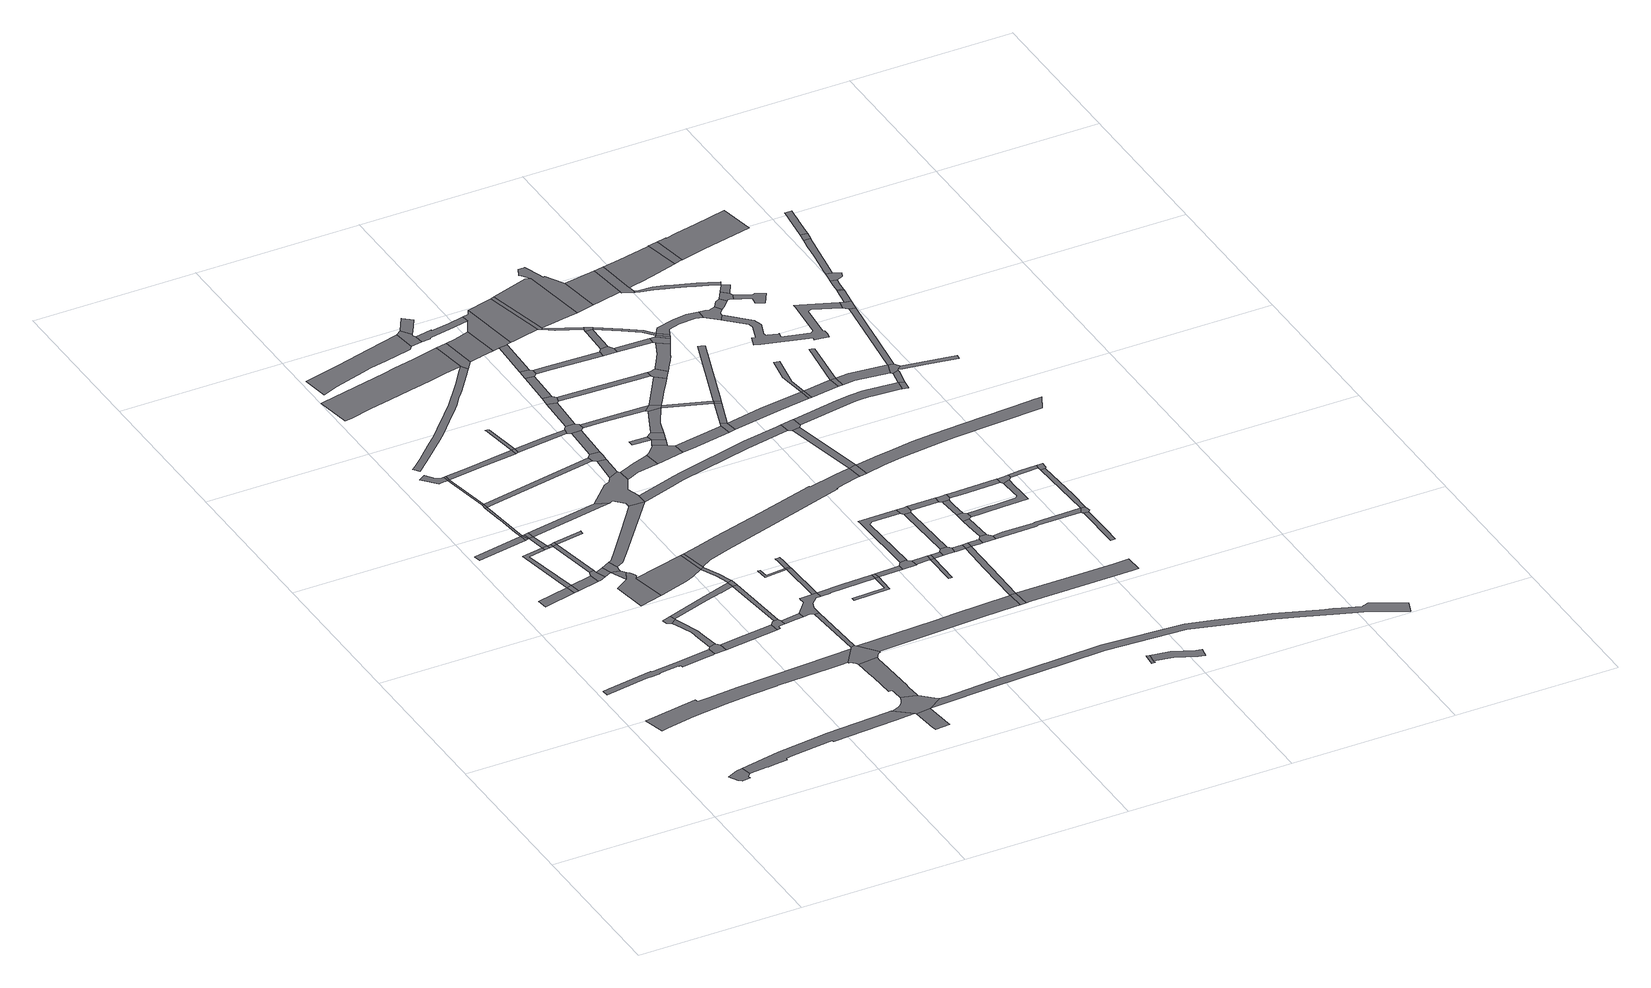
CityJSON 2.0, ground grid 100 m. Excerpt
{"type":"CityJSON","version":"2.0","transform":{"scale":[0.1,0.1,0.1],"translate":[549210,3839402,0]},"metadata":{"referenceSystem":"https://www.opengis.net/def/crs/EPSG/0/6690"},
"CityObjects":{
"road1":{"type":"Road","geometry":[{"type":"MultiSurface","lod":"1","boundaries":[[[0,1,2,3,4,5,6,7,8]]]}]},
"road2":{"type":"Road","attributes":{"RoadStructureAttribute.sectionType":"1"},"geometry":[{"type":"MultiSurface","lod":"1","boundaries":[[[9,10,11,12,13,14,15,16,17,18,19,20,21,22,23,24,25,26,27,28,29,30,31]]]}]},
"road3":{"type":"Road","attributes":{"RoadStructureAttribute.sectionType":"1"},"geometry":[{"type":"MultiSurface","lod":"1","boundaries":[[[32,33,34,35,36]]]}]},
"road4":{"type":"Road","attributes":{"RoadStructureAttribute.sectionType":"1"},"geometry":[{"type":"MultiSurface","lod":"1","boundaries":[[[37,38,39,40,41,42,0,8,43,44,45,46,47,48,49,50,51,52,53,54,55,56]]]}]},
"road5":{"type":"Road","attributes":{"RoadStructureAttribute.sectionType":"1"},"geometry":[{"type":"MultiSurface","lod":"1","boundaries":[[[57,58,59,60]]]}]},
"road6":{"type":"Road","geometry":[{"type":"MultiSurface","lod":"1","boundaries":[[[61,32,36,62]]]}]},
"road7":{"type":"Road","attributes":{"function":"3","RoadStructureAttribute.sectionType":"1"},"geometry":[{"type":"MultiSurface","lod":"1","boundaries":[[[63,64,65,66,67,68,69,70,71,72,73,74,75,76,77,78,79]]]}]},
"road8":{"type":"Road","attributes":{"RoadStructureAttribute.sectionType":"1"},"geometry":[{"type":"MultiSurface","lod":"1","boundaries":[[[80,81,32,61,82,83]]]}]},
"road9":{"type":"Road","attributes":{"RoadStructureAttribute.sectionType":"1"},"geometry":[{"type":"MultiSurface","lod":"1","boundaries":[[[84,61,62,85]]]}]},
"road10":{"type":"Road","geometry":[{"type":"MultiSurface","lod":"1","boundaries":[[[86,87,9,31,88,89]]]}]},
"road11":{"type":"Road","geometry":[{"type":"MultiSurface","lod":"1","boundaries":[[[90,91,92,93,94,95,96]]]}]},
"road12":{"type":"Road","attributes":{"RoadStructureAttribute.sectionType":"1"},"geometry":[{"type":"MultiSurface","lod":"1","boundaries":[[[97,98,99,95,94,100,101,102,87,86]]]}]},
"road13":{"type":"Road","geometry":[{"type":"MultiSurface","lod":"1","boundaries":[[[103,57,60,104]]]}]},
"road14":{"type":"Road","attributes":{"RoadStructureAttribute.sectionType":"1"},"geometry":[{"type":"MultiSurface","lod":"1","boundaries":[[[105,103,104,106]]]}]},
"road15":{"type":"Road","geometry":[{"type":"MultiSurface","lod":"1","boundaries":[[[107,80,83,108]]]}]},
"road16":{"type":"Road","geometry":[{"type":"MultiSurface","lod":"1","boundaries":[[[109,110,111,112,84,85,113,114,115]]]}]},
"road17":{"type":"Road","attributes":{"RoadStructureAttribute.sectionType":"1"},"geometry":[{"type":"MultiSurface","lod":"1","boundaries":[[[116,106,80,107]]]}]},
"road18":{"type":"Road","attributes":{"RoadStructureAttribute.sectionType":"1"},"geometry":[{"type":"MultiSurface","lod":"1","boundaries":[[[117,118,119,120,121,57,103]]]}]},
"road19":{"type":"Road","geometry":[{"type":"MultiSurface","lod":"1","boundaries":[[[122,105,106,116]]]}]},
"road20":{"type":"Road","attributes":{"RoadStructureAttribute.sectionType":"1"},"geometry":[{"type":"MultiSurface","lod":"1","boundaries":[[[123,107,108,124]]]}]},
"road21":{"type":"Road","attributes":{"RoadStructureAttribute.sectionType":"1"},"geometry":[{"type":"MultiSurface","lod":"1","boundaries":[[[125,126,127,128,129,130,131,132,133,134,135]]]}]},
"road22":{"type":"Road","attributes":{"RoadStructureAttribute.sectionType":"1"},"geometry":[{"type":"MultiSurface","lod":"1","boundaries":[[[136,124,110,109]]]}]},
"road23":{"type":"Road","geometry":[{"type":"MultiSurface","lod":"1","boundaries":[[[137,138,118,117]]]}]},
"road24":{"type":"Road","geometry":[{"type":"MultiSurface","lod":"1","boundaries":[[[139,123,124,136]]]}]},
"road25":{"type":"Road","geometry":[{"type":"MultiSurface","lod":"1","boundaries":[[[140,115,114,141]]]}]},
"road26":{"type":"Road","geometry":[{"type":"MultiSurface","lod":"1","boundaries":[[[142,143,144,145,146,147,148,149,150,151,152,153,154,155]]]}]},
"road27":{"type":"Road","attributes":{"RoadStructureAttribute.sectionType":"1"},"geometry":[{"type":"MultiSurface","lod":"1","boundaries":[[[156,134,138,137]]]}]},
"road28":{"type":"Road","geometry":[{"type":"MultiSurface","lod":"1","boundaries":[[[157,135,134,156]]]}]},
"road29":{"type":"Road","attributes":{"RoadStructureAttribute.sectionType":"1"},"geometry":[{"type":"MultiSurface","lod":"1","boundaries":[[[141,149,148,158,159]]]}]},
"road30":{"type":"Road","attributes":{"RoadStructureAttribute.sectionType":"1"},"geometry":[{"type":"MultiSurface","lod":"1","boundaries":[[[160,140,141,159,161,162,163]]]}]},
"road31":{"type":"Road","geometry":[{"type":"MultiSurface","lod":"1","boundaries":[[[164,165,166,167,139,136]]]}]},
"road32":{"type":"Road","attributes":{"RoadStructureAttribute.sectionType":"1"},"geometry":[{"type":"MultiSurface","lod":"1","boundaries":[[[168,169,170,89,88,171]]]}]},
"road33":{"type":"Road","attributes":{"RoadStructureAttribute.sectionType":"1"},"geometry":[{"type":"MultiSurface","lod":"1","boundaries":[[[172,173,90,96,174,175,176,177,178]]]}]},
"road34":{"type":"Road","attributes":{"RoadStructureAttribute.sectionType":"1"},"geometry":[{"type":"MultiSurface","lod":"1","boundaries":[[[179,155,154,180,181,182,183,184]]]}]},
"road35":{"type":"Road","attributes":{"RoadStructureAttribute.sectionType":"1"},"geometry":[{"type":"MultiSurface","lod":"1","boundaries":[[[185,186,122,116,187,188,189]]]}]},
"road36":{"type":"Road","attributes":{"RoadStructureAttribute.sectionType":"1"},"geometry":[{"type":"MultiSurface","lod":"1","boundaries":[[[190,191,192,193,194,157,156,195,196]]]}]},
"road37":{"type":"Road","attributes":{"RoadStructureAttribute.sectionType":"1"},"geometry":[{"type":"MultiSurface","lod":"1","boundaries":[[[197,198,199,200,201,202]]]}]},
"road38":{"type":"Road","geometry":[{"type":"MultiSurface","lod":"1","boundaries":[[[203,204,205,206,207,208,209,210,211,212,213,214,215,216,217,37,56,199,198,218,219,220,221]]]}]},
"road39":{"type":"Road","geometry":[{"type":"MultiSurface","lod":"1","boundaries":[[[222,223,224,225,168,171,226,227,228,229,230,231]]]}]},
"road40":{"type":"Road","attributes":{"RoadStructureAttribute.sectionType":"1"},"geometry":[{"type":"MultiSurface","lod":"1","boundaries":[[[232,233,234,235,160,163,236,237,238]]]}]},
"road41":{"type":"Road","attributes":{"RoadStructureAttribute.sectionType":"1"},"geometry":[{"type":"MultiSurface","lod":"1","boundaries":[[[239,240,137,117,241,242,243]]]}]},
"road42":{"type":"Road","attributes":{"RoadStructureAttribute.sectionType":"7"},"geometry":[{"type":"MultiSurface","lod":"1","boundaries":[[[244,245,246,247,248,249,250,251,252,253,254,255,256,257,258,259,203,221]]]}]},
"road43":{"type":"Road","attributes":{"RoadStructureAttribute.sectionType":"1"},"geometry":[{"type":"MultiSurface","lod":"1","boundaries":[[[260,178,223,222]]]}]},
"road44":{"type":"Road","attributes":{"RoadStructureAttribute.sectionType":"1"},"geometry":[{"type":"MultiSurface","lod":"1","boundaries":[[[261,262,263,231,230,264,265]]]}]},
"road45":{"type":"Road","geometry":[{"type":"MultiSurface","lod":"1","boundaries":[[[266,179,184,267,268,269,270]]]}]},
"road46":{"type":"Road","attributes":{"RoadStructureAttribute.sectionType":"1"},"geometry":[{"type":"MultiSurface","lod":"1","boundaries":[[[271,272,273,274,268,267,275,276,277]]]}]},
"road47":{"type":"Road","geometry":[{"type":"MultiSurface","lod":"1","boundaries":[[[278,277,276,172,178,260]]]}]},
"road48":{"type":"Road","attributes":{"RoadStructureAttribute.sectionType":"1"},"geometry":[{"type":"MultiSurface","lod":"1","boundaries":[[[279,280,281,282,283,284,285,286,287,288,289,290,291,292,293,294,295,296,297,298,299,300,301,302,303,304,305,306,307,308,309,310,311,312,313]]]}]},
"road49":{"type":"Road","geometry":[{"type":"MultiSurface","lod":"1","boundaries":[[[314,315,316,317,63,79,318,319,320,321,322,323,324,325,326,327,328,253,252,329,330,331,332,333,334,335]]]}]},
"road50":{"type":"Road","attributes":{"function":"2","RoadStructureAttribute.sectionType":"1"},"geometry":[{"type":"MultiSurface","lod":"1","boundaries":[[[336,337,338,339,340,341,342,343,344,345,346,347,348,349,350,351,352,353,354,355,279]]]}]},
"road51":{"type":"Road","attributes":{"RoadStructureAttribute.sectionType":"1"},"geometry":[{"type":"MultiSurface","lod":"1","boundaries":[[[356,357,358,359,360,361,362,363,364,365,366,367,368]]]}]},
"road52":{"type":"Road","geometry":[{"type":"MultiSurface","lod":"1","boundaries":[[[369,190,196,370]]]}]},
"road53":{"type":"Road","attributes":{"RoadStructureAttribute.sectionType":"1"},"geometry":[{"type":"MultiSurface","lod":"1","boundaries":[[[371,372,316,315]]]}]},
"road54":{"type":"Road","geometry":[{"type":"MultiSurface","lod":"1","boundaries":[[[373,374,375,376,190,369]]]}]},
"road55":{"type":"Road","geometry":[{"type":"MultiSurface","lod":"1","boundaries":[[[377,378,379,380,381,382,383,261,265,384,385,386,372,371,387,388,389,390,391,392]]]}]},
"road56":{"type":"Road","geometry":[{"type":"MultiSurface","lod":"1","boundaries":[[[393,394,395,396,397,398,185,189,399,400,401,232,238,402,403,404,405,406]]]}]},
"road57":{"type":"Road","attributes":{"RoadStructureAttribute.sectionType":"1"},"geometry":[{"type":"MultiSurface","lod":"1","boundaries":[[[407,408,369,370,409]]]}]},
"road58":{"type":"Road","geometry":[{"type":"MultiSurface","lod":"1","boundaries":[[[410,411,412,413,414,415,416]]]}]},
"road59":{"type":"Road","attributes":{"RoadStructureAttribute.sectionType":"1"},"geometry":[{"type":"MultiSurface","lod":"1","boundaries":[[[417,415,378,377]]]}]},
"road60":{"type":"Road","geometry":[{"type":"MultiSurface","lod":"1","boundaries":[[[418,419,396,395,420]]]}]},
"road61":{"type":"Road","geometry":[{"type":"MultiSurface","lod":"1","boundaries":[[[421,416,415,417]]]}]},
"road62":{"type":"Road","attributes":{"RoadStructureAttribute.sectionType":"1"},"geometry":[{"type":"MultiSurface","lod":"1","boundaries":[[[422,423,424,425,426,416,421]]]}]},
"road63":{"type":"Road","geometry":[{"type":"MultiSurface","lod":"1","boundaries":[[[427,428,239,243,429,418,420,430,431,432]]]}]},
"road64":{"type":"Road","attributes":{"RoadStructureAttribute.sectionType":"1"},"geometry":[{"type":"MultiSurface","lod":"1","boundaries":[[[433,434,427,432]]]}]},
"road65":{"type":"Road","attributes":{"RoadStructureAttribute.sectionType":"1"},"geometry":[{"type":"MultiSurface","lod":"1","boundaries":[[[435,436,377,392,437,438,439,440]]]}]},
"road66":{"type":"Road","attributes":{"RoadStructureAttribute.sectionType":"1"},"geometry":[{"type":"MultiSurface","lod":"1","boundaries":[[[441,442,443,444,445,406,405,446,447,448,449]]]}]},
"road67":{"type":"Road","geometry":[{"type":"MultiSurface","lod":"1","boundaries":[[[450,356,368,451,452,453,454]]]}]},
"road68":{"type":"Road","geometry":[{"type":"MultiSurface","lod":"1","boundaries":[[[455,456,407,409,457,434,433,458,459,460,461,462,463,464]]]}]},
"road69":{"type":"Road","attributes":{"RoadStructureAttribute.sectionType":"1"},"geometry":[{"type":"MultiSurface","lod":"1","boundaries":[[[465,466,467,468,469,470,440]]]}]},
"road70":{"type":"Road","geometry":[{"type":"MultiSurface","lod":"1","boundaries":[[[471,336,279,313,472,473,474]]]}]},
"road71":{"type":"Road","attributes":{"RoadStructureAttribute.sectionType":"1"},"geometry":[{"type":"MultiSurface","lod":"1","boundaries":[[[475,455,464,476]]]}]},
"road72":{"type":"Road","attributes":{"function":"3","RoadStructureAttribute.sectionType":"1"},"geometry":[{"type":"MultiSurface","lod":"1","boundaries":[[[477,478,479,335,334,480,481,482]]]}]},
"road73":{"type":"Road","attributes":{"RoadStructureAttribute.sectionType":"1"},"geometry":[{"type":"MultiSurface","lod":"1","boundaries":[[[483,450,454,484,485]]]}]},
"road74":{"type":"Road","geometry":[{"type":"MultiSurface","lod":"1","boundaries":[[[486,475,476,487,488,489,490]]]}]},
"road75":{"type":"Road","attributes":{"RoadStructureAttribute.sectionType":"1"},"geometry":[{"type":"MultiSurface","lod":"1","boundaries":[[[491,486,490,492]]]}]},
"road76":{"type":"Road","geometry":[{"type":"MultiSurface","lod":"1","boundaries":[[[493,494,435,440,470]]]}]},
"road77":{"type":"Road","attributes":{"function":"2","RoadStructureAttribute.sectionType":"1"},"geometry":[{"type":"MultiSurface","lod":"1","boundaries":[[[495,496,471,474,497,498,499,500]]]}]},
"road78":{"type":"Road","attributes":{"RoadStructureAttribute.sectionType":"1"},"geometry":[{"type":"MultiSurface","lod":"1","boundaries":[[[501,502,503,504,505,506,507,508,509,266,270,510,511,512,513,514,515,516,517]]]}]},
"road79":{"type":"Road","attributes":{"RoadStructureAttribute.sectionType":"1"},"geometry":[{"type":"MultiSurface","lod":"1","boundaries":[[[518,519,520,521,452,451,522,523,524,525,526]]]}]},
"road80":{"type":"Road","geometry":[{"type":"MultiSurface","lod":"1","boundaries":[[[527,528,529,530,531]]]}]},
"road81":{"type":"Road","geometry":[{"type":"MultiSurface","lod":"1","boundaries":[[[532,533,534,441,449,535,536,537,538,539]]]}]},
"road82":{"type":"Road","geometry":[{"type":"MultiSurface","lod":"1","boundaries":[[[540,491,492,541,542,543]]]}]},
"road83":{"type":"Road","attributes":{"RoadStructureAttribute.sectionType":"1"},"geometry":[{"type":"MultiSurface","lod":"1","boundaries":[[[530,532,539,544,545]]]}]},
"road84":{"type":"Road","attributes":{"RoadStructureAttribute.sectionType":"1"},"geometry":[{"type":"MultiSurface","lod":"1","boundaries":[[[546,493,470,547]]]}]},
"road85":{"type":"Road","attributes":{"RoadStructureAttribute.sectionType":"1"},"geometry":[{"type":"MultiSurface","lod":"1","boundaries":[[[548,549,550,551,552,461,460,553,554,555]]]}]},
"road86":{"type":"Road","attributes":{"RoadStructureAttribute.sectionType":"1"},"geometry":[{"type":"MultiSurface","lod":"1","boundaries":[[[556,557,540,543]]]}]},
"road87":{"type":"Road","geometry":[{"type":"MultiSurface","lod":"1","boundaries":[[[558,559,560,531,530,545,561]]]}]},
"road88":{"type":"Road","attributes":{"RoadStructureAttribute.sectionType":"1"},"geometry":[{"type":"MultiSurface","lod":"1","boundaries":[[[562,563,564,565,566,567,568,402,238,569,570,571,572,573]]]}]},
"road89":{"type":"Road","geometry":[{"type":"MultiSurface","lod":"1","boundaries":[[[574,575,518,526,495,500,576,577,578,557,556,579,580]]]}]},
"road90":{"type":"Road","geometry":[{"type":"MultiSurface","lod":"1","boundaries":[[[581,582,583,584,546,547,585,586]]]}]},
"road91":{"type":"Road","attributes":{"RoadStructureAttribute.sectionType":"1"},"geometry":[{"type":"MultiSurface","lod":"1","boundaries":[[[587,588,589,558,561,590,591]]]}]},
"road92":{"type":"Road","attributes":{"RoadStructureAttribute.sectionType":"1"},"geometry":[{"type":"MultiSurface","lod":"1","boundaries":[[[592,593,488,487,594,595,596,597,598]]]}]},
"road93":{"type":"Road","attributes":{"RoadStructureAttribute.sectionType":"1"},"geometry":[{"type":"MultiSurface","lod":"1","boundaries":[[[599,600,601,537,536,602,603]]]}]},
"road94":{"type":"Road","attributes":{"RoadStructureAttribute.sectionType":"1"},"geometry":[{"type":"MultiSurface","lod":"1","boundaries":[[[604,542,541,605,606,607]]]}]},
"road95":{"type":"Road","attributes":{"RoadStructureAttribute.sectionType":"1"},"geometry":[{"type":"MultiSurface","lod":"1","boundaries":[[[608,586,585,609,610,611]]]}]},
"road96":{"type":"Road","geometry":[{"type":"MultiSurface","lod":"1","boundaries":[[[555,554,612,587,591,613]]]}]},
"road97":{"type":"Road","geometry":[{"type":"MultiSurface","lod":"1","boundaries":[[[614,615,616,617,611]]]}]},
"road98":{"type":"Road","geometry":[{"type":"MultiSurface","lod":"1","boundaries":[[[618,619,620,574,580,621,622,623]]]}]},
"road99":{"type":"Road","geometry":[{"type":"MultiSurface","lod":"1","boundaries":[[[624,608,611,617]]]}]},
"road100":{"type":"Road","attributes":{"RoadStructureAttribute.sectionType":"1"},"geometry":[{"type":"MultiSurface","lod":"1","boundaries":[[[625,626,627,628,584,583,629,630,631,632]]]}]},
"road101":{"type":"Road","attributes":{"RoadStructureAttribute.sectionType":"1"},"geometry":[{"type":"MultiSurface","lod":"1","boundaries":[[[633,634,624,617,635]]]}]},
"road102":{"type":"Road","geometry":[{"type":"MultiSurface","lod":"1","boundaries":[[[636,637,477,482,638]]]}]},
"road103":{"type":"Road","geometry":[{"type":"MultiSurface","lod":"1","boundaries":[[[639,618,623,640,641]]]}]},
"road104":{"type":"Road","attributes":{"RoadStructureAttribute.sectionType":"1"},"geometry":[{"type":"MultiSurface","lod":"1","boundaries":[[[642,643,644,645,555,613,646,647,648,649,650,651,652]]]}]},
"road105":{"type":"Road","geometry":[{"type":"MultiSurface","lod":"1","boundaries":[[[653,654,633,635,655,656,657]]]}]},
"road106":{"type":"Road","attributes":{"RoadStructureAttribute.sectionType":"1"},"geometry":[{"type":"MultiSurface","lod":"1","boundaries":[[[613,591,658,659,660]]]}]},
"road107":{"type":"Road","geometry":[{"type":"MultiSurface","lod":"1","boundaries":[[[661,662,599,603,663,664]]]}]},
"road108":{"type":"Road","attributes":{"RoadStructureAttribute.sectionType":"1"},"geometry":[{"type":"MultiSurface","lod":"1","boundaries":[[[665,666,667,668,669,637,636]]]}]},
"road109":{"type":"Road","attributes":{"RoadStructureAttribute.sectionType":"1"},"geometry":[{"type":"MultiSurface","lod":"1","boundaries":[[[670,671,641,640,672,673,674]]]}]},
"road110":{"type":"Road","geometry":[{"type":"MultiSurface","lod":"1","boundaries":[[[675,676,677,678,679]]]}]},
"road111":{"type":"Road","attributes":{"RoadStructureAttribute.sectionType":"1"},"geometry":[{"type":"MultiSurface","lod":"1","boundaries":[[[680,681,682,683,684,685,654,653]]]}]},
"road112":{"type":"Road","geometry":[{"type":"MultiSurface","lod":"1","boundaries":[[[686,607,606,687,688,689]]]}]},
"road113":{"type":"Road","attributes":{"RoadStructureAttribute.sectionType":"1"},"geometry":[{"type":"MultiSurface","lod":"1","boundaries":[[[690,691,657,656,692,668]]]}]},
"road114":{"type":"Road","attributes":{"RoadStructureAttribute.sectionType":"1"},"geometry":[{"type":"MultiSurface","lod":"1","boundaries":[[[659,661,664,693]]]}]},
"road115":{"type":"Road","attributes":{"RoadStructureAttribute.sectionType":"1"},"geometry":[{"type":"MultiSurface","lod":"1","boundaries":[[[694,695,686,689,696,697]]]}]},
"road116":{"type":"Road","geometry":[{"type":"MultiSurface","lod":"1","boundaries":[[[698,699,598,597,642,652,700,701]]]}]},
"road117":{"type":"Road","geometry":[{"type":"MultiSurface","lod":"1","boundaries":[[[702,639,641,703,704,705,706]]]}]},
"road118":{"type":"Road","geometry":[{"type":"MultiSurface","lod":"1","boundaries":[[[707,708,625,632,683,682,709]]]}]},
"road119":{"type":"Road","geometry":[{"type":"MultiSurface","lod":"1","boundaries":[[[710,690,668,667]]]}]},
"road120":{"type":"Road","geometry":[{"type":"MultiSurface","lod":"1","boundaries":[[[660,659,693,711]]]}]},
"road121":{"type":"Road","geometry":[{"type":"MultiSurface","lod":"1","boundaries":[[[674,673,694,697,712]]]}]},
"road122":{"type":"Road","attributes":{"RoadStructureAttribute.sectionType":"1"},"geometry":[{"type":"MultiSurface","lod":"1","boundaries":[[[713,714,715,716,717,718,719,720,721,722,723,724,725,726,727,728,218,198,729,730,731,732,733,734,735,736,737,738,739,740,741,742,743]]]}]},
"road123":{"type":"Road","attributes":{"RoadStructureAttribute.sectionType":"1"},"geometry":[{"type":"MultiSurface","lod":"1","boundaries":[[[744,745,746,710,667,747,748,749,750]]]}]},
"road124":{"type":"Road","attributes":{"RoadStructureAttribute.sectionType":"1"},"geometry":[{"type":"MultiSurface","lod":"1","boundaries":[[[751,752,679,678,753,754,755,756]]]}]},
"road125":{"type":"Road","attributes":{"RoadStructureAttribute.sectionType":"1"},"geometry":[{"type":"MultiSurface","lod":"1","boundaries":[[[688,687,757,758]]]}]},
"road126":{"type":"Road","geometry":[{"type":"MultiSurface","lod":"1","boundaries":[[[759,501,517,760,761]]]}]},
"road127":{"type":"Road","attributes":{"RoadStructureAttribute.sectionType":"1"},"geometry":[{"type":"MultiSurface","lod":"1","boundaries":[[[762,707,709,763,764]]]}]},
"road128":{"type":"Road","attributes":{"RoadStructureAttribute.sectionType":"1"},"geometry":[{"type":"MultiSurface","lod":"1","boundaries":[[[765,766,767,501,759]]]}]},
"road129":{"type":"Road","attributes":{"RoadStructureAttribute.sectionType":"1"},"geometry":[{"type":"MultiSurface","lod":"1","boundaries":[[[768,769,770,771,698,701,772,773,774,775,776,777,778,779,780]]]}]},
"road130":{"type":"Road","geometry":[{"type":"MultiSurface","lod":"1","boundaries":[[[781,782,750,749,783,784]]]}]},
"road131":{"type":"Road","geometry":[{"type":"MultiSurface","lod":"1","boundaries":[[[785,562,573,766,765,786]]]}]},
"road132":{"type":"Road","attributes":{"RoadStructureAttribute.sectionType":"1"},"geometry":[{"type":"MultiSurface","lod":"1","boundaries":[[[787,788,712,697,789,790,791,792]]]}]},
"road133":{"type":"Road","attributes":{"RoadStructureAttribute.sectionType":"1"},"geometry":[{"type":"MultiSurface","lod":"1","boundaries":[[[793,794,795,796,797,782,781]]]}]},
"road134":{"type":"Road","attributes":{"RoadStructureAttribute.sectionType":"1"},"geometry":[{"type":"MultiSurface","lod":"1","boundaries":[[[798,799,664,663,800,801]]]}]},
"road135":{"type":"Road","attributes":{"RoadStructureAttribute.sectionType":"1"},"geometry":[{"type":"MultiSurface","lod":"1","boundaries":[[[802,803,804,805,806,706,705,807,808,809,810,811,812,813,814,815]]]}]},
"road136":{"type":"Road","attributes":{"function":"3","RoadStructureAttribute.sectionType":"1"},"geometry":[{"type":"MultiSurface","lod":"1","boundaries":[[[816,817,818,819,820,636,638,821,822,823]]]}]},
"road137":{"type":"Road","attributes":{"RoadStructureAttribute.sectionType":"1"},"geometry":[{"type":"MultiSurface","lod":"1","boundaries":[[[824,825,826,827,828,660,711]]]}]},
"road138":{"type":"Road","geometry":[{"type":"MultiSurface","lod":"1","boundaries":[[[829,830,795,794,831,832]]]}]},
"road139":{"type":"Road","attributes":{"RoadStructureAttribute.sectionType":"1"},"geometry":[{"type":"MultiSurface","lod":"1","boundaries":[[[833,834,835,830,829,836,837,838]]]}]},
"road140":{"type":"Road","attributes":{"RoadStructureAttribute.sectionType":"1"},"geometry":[{"type":"MultiSurface","lod":"1","boundaries":[[[758,757,768,780,839,840,841,842]]]}]},
"road141":{"type":"Road","geometry":[{"type":"MultiSurface","lod":"1","boundaries":[[[843,844,845,762,764,846,833,838,847]]]}]},
"road142":{"type":"Road","geometry":[{"type":"MultiSurface","lod":"1","boundaries":[[[791,842,841,848]]]}]},
"road143":{"type":"Road","attributes":{"RoadStructureAttribute.sectionType":"1"},"geometry":[{"type":"MultiSurface","lod":"1","boundaries":[[[792,791,848,849]]]}]},
"road144":{"type":"Road","attributes":{"function":"2","RoadStructureAttribute.sectionType":"1"},"geometry":[{"type":"MultiSurface","lod":"1","boundaries":[[[850,809,808,851,852]]]}]},
"road145":{"type":"Road","attributes":{"RoadStructureAttribute.sectionType":"1"},"geometry":[{"type":"MultiSurface","lod":"1","boundaries":[[[853,854,855,856,792,849,857,858,859,860,861]]]}]},
"road146":{"type":"Road","attributes":{"RoadStructureAttribute.sectionType":"1"},"geometry":[{"type":"MultiSurface","lod":"1","boundaries":[[[862,863,864,865,866,867,868,869,870,871,872,873,874,875,876,877,878,879,832,831]]]}]},
"road147":{"type":"Road","geometry":[{"type":"MultiSurface","lod":"1","boundaries":[[[880,798,801,881]]]}]},
"road148":{"type":"Road","attributes":{"RoadStructureAttribute.sectionType":"1"},"geometry":[{"type":"MultiSurface","lod":"1","boundaries":[[[882,883,843,847,884,885,886]]]}]},
"road149":{"type":"Road","attributes":{"RoadStructureAttribute.sectionType":"1"},"geometry":[{"type":"MultiSurface","lod":"1","boundaries":[[[887,888,889,890,784,783,891,892,893]]]}]},
"road150":{"type":"Road","geometry":[{"type":"MultiSurface","lod":"1","boundaries":[[[894,850,852,895,896,897,898,899,900]]]}]},
"road151":{"type":"Road","attributes":{"RoadStructureAttribute.sectionType":"1"},"geometry":[{"type":"MultiSurface","lod":"1","boundaries":[[[901,902,903,904,905,798,880]]]}]},
"road152":{"type":"Road","attributes":{"RoadStructureAttribute.sectionType":"1"},"geometry":[{"type":"MultiSurface","lod":"1","boundaries":[[[906,907,880,881,908]]]}]},
"road153":{"type":"Road","attributes":{"RoadStructureAttribute.sectionType":"1"},"geometry":[{"type":"MultiSurface","lod":"1","boundaries":[[[909,910,911,912,913,914,915,916,785,786,917,918,919,920,921,922,923,924]]]}]},
"road154":{"type":"Road","geometry":[{"type":"MultiSurface","lod":"1","boundaries":[[[925,926,927,928,882,886,871,870,929]]]}]},
"road155":{"type":"Road","geometry":[{"type":"MultiSurface","lod":"1","boundaries":[[[930,931,932,933,861,860,934,935,936,937]]]}]},
"road156":{"type":"Road","geometry":[{"type":"MultiSurface","lod":"1","boundaries":[[[938,906,908,939,940,941]]]}]},
"road157":{"type":"Road","attributes":{"RoadStructureAttribute.sectionType":"1"},"geometry":[{"type":"MultiSurface","lod":"1","boundaries":[[[942,943,944,945,946,947]]]}]},
"road158":{"type":"Road","attributes":{"function":"2","RoadStructureAttribute.sectionType":"1"},"geometry":[{"type":"MultiSurface","lod":"1","boundaries":[[[948,949,950,894,900,951,952,953,954]]]}]},
"road159":{"type":"Road","attributes":{"RoadStructureAttribute.sectionType":"1"},"geometry":[{"type":"MultiSurface","lod":"1","boundaries":[[[955,956,957,958,959,960,961,962,963,964,898,897,965,966,967,968,969,970,971,972,973]]]}]},
"road160":{"type":"Road","attributes":{"RoadStructureAttribute.sectionType":"1"},"geometry":[{"type":"MultiSurface","lod":"1","boundaries":[[[974,975,976,977,938,941]]]}]},
"road161":{"type":"Road","geometry":[{"type":"MultiSurface","lod":"1","boundaries":[[[978,887,893,979,980,942,947,981,982,983]]]}]},
"road162":{"type":"Road","attributes":{"RoadStructureAttribute.sectionType":"1"},"geometry":[{"type":"MultiSurface","lod":"1","boundaries":[[[984,985,986,987,988,989,990,991,992,761,760,993,994,995,996,997,998]]]}]},
"road163":{"type":"Road","attributes":{"RoadStructureAttribute.sectionType":"1"},"geometry":[{"type":"MultiSurface","lod":"1","boundaries":[[[999,1000,930,937,1001,1002]]]}]},
"road164":{"type":"Road","attributes":{"RoadStructureAttribute.sectionType":"1"},"geometry":[{"type":"MultiSurface","lod":"1","boundaries":[[[1003,1004,925,929,1005]]]}]},
"road165":{"type":"Road","attributes":{"RoadStructureAttribute.sectionType":"1"},"geometry":[{"type":"MultiSurface","lod":"1","boundaries":[[[1006,1007,1008,1009,887,978]]]}]},
"road166":{"type":"Road","attributes":{"RoadStructureAttribute.sectionType":"1"},"geometry":[{"type":"MultiSurface","lod":"1","boundaries":[[[1010,1011,1012,1013,941,940,1014,1015,1016]]]}]},
"road167":{"type":"Road","geometry":[{"type":"MultiSurface","lod":"1","boundaries":[[[1017,999,1002,1018,1019,1020,1021,1022]]]}]},
"road168":{"type":"Road","geometry":[{"type":"MultiSurface","lod":"1","boundaries":[[[1023,1003,1005,1008,1007,1024,1025,1026,1027]]]}]},
"road169":{"type":"Road","geometry":[{"type":"MultiSurface","lod":"1","boundaries":[[[1028,1029,1030,973,1031,1017,1022]]]}]},
"road170":{"type":"Road","geometry":[{"type":"MultiSurface","lod":"1","boundaries":[[[1032,948,954,1033,1034]]]}]},
"road171":{"type":"Road","geometry":[{"type":"MultiSurface","lod":"1","boundaries":[[[924,923,1035,1036,1037]]]}]},
"road172":{"type":"Road","attributes":{"RoadStructureAttribute.sectionType":"1"},"geometry":[{"type":"MultiSurface","lod":"1","boundaries":[[[1038,1039,1040,1041,1042,1043,1044,1045,1046,1047,1048,1049,1050,1051,935,934,1052,1053,1054,1055,1056,1057,1058,1059,1060,1061,1062,1063,1064,1065,1066,1067,1068,1069]]]}]},
"road173":{"type":"Road","geometry":[{"type":"MultiSurface","lod":"1","boundaries":[[[1070,1071,1072,1073,1074,1075,1076,1077,1078,1079,1021,1020]]]}]},
"road174":{"type":"Road","attributes":{"RoadStructureAttribute.sectionType":"1"},"geometry":[{"type":"MultiSurface","lod":"1","boundaries":[[[1080,1081,1082,1083,924,1037]]]}]},
"road175":{"type":"Road","geometry":[{"type":"MultiSurface","lod":"1","boundaries":[[[1016,1015,1084,1085,1083,1082,1086,1087,1088,1089]]]}]},
"road176":{"type":"Road","attributes":{"RoadStructureAttribute.sectionType":"1"},"geometry":[{"type":"MultiSurface","lod":"1","boundaries":[[[1090,1091,1016,1089,1092,1093,1094]]]}]},
"road177":{"type":"Road","attributes":{"RoadStructureAttribute.sectionType":"1"},"geometry":[{"type":"MultiSurface","lod":"1","boundaries":[[[1095,1087,1086,1096,1097,1098,1099]]]}]},
"road178":{"type":"Road","attributes":{"function":"2","RoadStructureAttribute.sectionType":"1"},"geometry":[{"type":"MultiSurface","lod":"1","boundaries":[[[1100,1101,1102,1103,1104,1032,1034,1105,1106,1107]]]}]},
"road179":{"type":"Road","geometry":[{"type":"MultiSurface","lod":"1","boundaries":[[[1069,1068,1108,1090,1094,1109,1110]]]}]},
"road180":{"type":"Road","attributes":{"RoadStructureAttribute.sectionType":"1"},"geometry":[{"type":"MultiSurface","lod":"1","boundaries":[[[1111,1112,1110,1109,1113]]]}]},
"road181":{"type":"Road","geometry":[{"type":"MultiSurface","lod":"1","boundaries":[[[1114,1111,1113,1115]]]}]},
"road182":{"type":"Road","attributes":{"RoadStructureAttribute.sectionType":"1"},"geometry":[{"type":"MultiSurface","lod":"1","boundaries":[[[1116,1117,1118,1119,1120,1114,1115,1121,1122,1123]]]}]},
"road183":{"type":"Road","geometry":[{"type":"MultiSurface","lod":"1","boundaries":[[[1124,1125,1116,1123,1126,1127,1128]]]}]},
"road184":{"type":"Road","attributes":{"RoadStructureAttribute.sectionType":"1"},"geometry":[{"type":"MultiSurface","lod":"1","boundaries":[[[1129,1130,1131,1132,1133,1134,1124,1128,1135,1136,1137,1138,1139,1140,1141]]]}]},
"road185":{"type":"Road","geometry":[{"type":"MultiSurface","lod":"1","boundaries":[[[1142,1129,1141,1143]]]}]},
"road186":{"type":"Road","attributes":{"RoadStructureAttribute.sectionType":"1"},"geometry":[{"type":"MultiSurface","lod":"1","boundaries":[[[1144,1145,1146,1147,1142,1143,1148,1149,1150,1151,1152,1153]]]}]}
},
"vertices":[
[351,349,0],[314,342,0],[248,310,0],[277,252,0],[297,238,0],[346,244,0],[344,262,0],[347,266,0],[362,284,0],
[737,1458,0],[512,1427,0],[392,1411,0],[385,1410,0],[357,1409,0],[357,1415,0],[75,1368,0],[37,1362,0],[41,1323,0],[303,1367,0],[313,1367,0],[333,1368,0],[389,1371,0],[389,1375,0],[404,1377,0],[515,1392,0],[515,1388,0],[517,1388,0],[525,1389,0],[529,1371,0],[684,1395,0],[731,1400,0],[742,1402,0],
[338,2347,0],[335,2347,0],[138,2300,0],[148,2238,0],[348,2284,0],
[1326,464,0],[1300,462,0],[912,435,0],[907,434,0],[905,434,0],[599,396,0],[481,296,0],[482,294,0],[483,293,0],[524,298,0],[525,299,0],[606,309,0],[606,323,0],[653,329,0],[910,359,0],[911,357,0],[911,347,0],[913,347,0],[1301,374,0],[1426,385,0],
[351,2907,0],[36,2847,0],[45,2802,0],[357,2862,0],
[368,2355,0],[378,2291,0],
[1415,1103,0],[1294,1094,0],[707,1060,0],[510,1042,0],[443,1036,0],[440,1058,0],[106,1000,0],[138,872,0],[181,883,0],[359,916,0],[569,945,0],[748,962,0],[895,970,0],[898,971,0],[1075,978,0],[1295,991,0],[1339,993,0],
[400,2752,0],[268,2730,0],[298,2708,0],[404,2728,0],
[505,2388,0],[515,2323,0],
[790,1486,0],[748,1475,0],[816,1411,0],[811,1468,0],
[701,1838,0],[644,1819,0],[652,1786,0],[657,1784,0],[675,1777,0],[710,1802,0],[709,1805,0],
[775,1587,0],[766,1646,0],[728,1752,0],[686,1751,0],[729,1645,0],[736,1582,0],
[361,2909,0],[375,2865,0],
[374,2911,0],[380,2867,0],
[433,2759,0],[436,2734,0],
[545,2428,0],[516,2420,0],[509,2401,0],[507,2395,0],[531,2326,0],[570,2346,0],[549,2407,0],
[409,2872,0],
[323,3241,0],[310,3239,0],[326,3108,0],[327,3101,0],[343,2956,0],
[403,2917,0],
[457,2764,0],[461,2739,0],
[247,3610,0],[244,3611,0],[242,3612,0],[207,3622,0],[166,3677,0],[124,3649,0],[202,3567,0],[238,3571,0],[243,3571,0],[257,3573,0],[251,3610,0],
[486,2745,0],
[321,3278,0],[311,3276,0],
[483,2769,0],
[596,2431,0],[617,2369,0],
[716,2262,0],[718,2264,0],[723,2272,0],[722,2287,0],[717,2302,0],[705,2317,0],[690,2330,0],[660,2267,0],[657,2265,0],[631,2249,0],[578,2215,0],[610,2002,0],[754,2044,0],[709,2252,0],
[267,3575,0],
[266,3613,0],
[674,2347,0],[669,2359,0],
[653,2460,0],[669,2374,0],[672,2399,0],[674,2400,0],
[660,2774,0],[661,2788,0],[662,2802,0],[659,2801,0],
[1145,1511,0],[907,1481,0],[891,1479,0],[1150,1454,0],
[1127,1982,0],[935,1918,0],[949,1886,0],[1048,1914,0],[1052,1915,0],[1129,1936,0],[1135,1938,0],
[1029,2338,0],[768,2048,0],[837,2069,0],[935,2100,0],[993,2128,0],[1061,2169,0],
[851,3003,0],[849,3001,0],[853,2955,0],[861,2957,0],[932,2970,0],
[699,3674,0],[689,3673,0],[637,3665,0],[492,3642,0],[419,3634,0],[507,3607,0],[703,3633,0],
[1542,221,0],[1524,391,0],[1434,378,0],[1451,220,0],[1454,193,0],[1544,204,0],
[1430,560,0],[1428,547,0],[1424,535,0],[1420,526,0],[1417,522,0],[1416,519,0],[1409,509,0],[1404,504,0],[1402,501,0],[1398,496,0],[1388,488,0],[1379,482,0],[1366,475,0],[1355,470,0],[1341,466,0],[1614,449,0],[1591,470,0],[1538,519,0],[1523,533,0],
[1199,1541,0],[1177,1536,0],[1167,1535,0],[1157,1524,0],[1171,1457,0],[1172,1474,0],[1172,1479,0],[1182,1481,0],[1212,1484,0],[1209,1518,0],
[1008,2895,0],[856,2701,0],[727,2537,0],[674,2470,0],[720,2425,0],[777,2495,0],[1100,2890,0],
[1030,3413,0],[335,3280,0],[341,3245,0],[343,3245,0],[1037,3375,0],
[1518,600,0],[1518,601,0],[1515,647,0],[1519,647,0],[1511,768,0],[1503,901,0],[1502,947,0],[1503,953,0],[1504,962,0],[1384,950,0],[1390,845,0],[1393,792,0],[1402,639,0],[1426,641,0],[1427,614,0],[1427,613,0],
[1164,1941,0],
[1331,1537,0],[1329,1537,0],[1290,1531,0],[1290,1494,0],[1335,1500,0],
[1051,2345,0],[1061,2168,0],[1082,2181,0],[1081,2182,0],[1082,2182,0],
[1152,2001,0],[1152,2002,0],[1124,2082,0],[1083,2179,0],[1105,2074,0],[1134,1986,0],[1155,1994,0],
[1160,1995,0],
[839,4525,0],[803,4476,0],[741,4393,0],[687,4324,0],[644,4270,0],[605,4222,0],[593,4208,0],[543,4153,0],[485,4091,0],[442,4044,0],[398,3998,0],[336,3938,0],[276,3880,0],[224,3831,0],[165,3779,0],[142,3759,0],[165,3720,0],[243,3789,0],[323,3866,0],[381,3920,0],[445,3983,0],[488,4029,0],[533,4079,0],[579,4129,0],[587,4137,0],[621,4173,0],[642,4198,0],[652,4211,0],[686,4255,0],[701,4273,0],[732,4312,0],[783,4376,0],[822,4426,0],[856,4472,0],[865,4484,0],
[1452,1118,0],[1448,1122,0],[1424,1112,0],[1420,1108,0],[1343,989,0],[1343,985,0],[1344,985,0],[1353,984,0],[1359,981,0],[1364,977,0],[1373,969,0],[1376,966,0],[1378,963,0],[1381,957,0],[1382,954,0],[1507,967,0],[1516,981,0],[1527,991,0],[1541,999,0],[1540,1002,0],[1540,1008,0],[1457,1112,0],
[806,4743,0],[757,4731,0],[750,4730,0],[749,4729,0],[650,4706,0],[509,4675,0],[441,4659,0],[309,4629,0],[23,4562,0],[4,4558,0],[39,4345,0],[81,4354,0],[212,4385,0],[353,4417,0],[544,4458,0],[555,4461,0],[562,4462,0],[643,4481,0],[733,4500,0],[826,4521,0],
[678,4957,0],[476,4903,0],[258,4844,0],[32,4786,0],[58,4625,0],[75,4629,0],[159,4665,0],[344,4720,0],[402,4737,0],[509,4761,0],[656,4794,0],[674,4797,0],[694,4822,0],
[719,3675,0],[722,3636,0],
[1428,1494,0],[1402,1492,0],
[686,3904,0],[676,3908,0],[666,3911,0],[667,3907,0],
[1509,1673,0],[1481,1671,0],[1453,1669,0],[1405,1666,0],[1400,1666,0],[1400,1657,0],[1401,1622,0],[1358,1503,0],[1382,1507,0],[1399,1495,0],[1426,1542,0],[1426,1546,0],[1441,1591,0],[1472,1621,0],[1480,1629,0],[1511,1631,0],
[1117,3209,0],[1108,3218,0],[1106,3221,0],[1043,3188,0],[1022,3154,0],[985,3137,0],[950,2983,0],[1004,2923,0],[1007,2898,0],[1101,2958,0],[1099,2966,0],[1077,3041,0],[1122,3125,0],[1119,3207,0],
[1046,3715,0],[913,3699,0],[1041,3678,0],
[1346,1951,0],[1340,2009,0],[1333,2009,0],[1325,2008,0],[1331,1934,0],[1471,1949,0],[1470,1964,0],
[1499,1950,0],
[1057,3358,0],[1044,3194,0],[1111,3355,0],
[1498,1965,0],
[1496,2036,0],[1492,2070,0],[1478,2069,0],[1464,2067,0],[1468,2033,0],
[1054,3438,0],[1032,3414,0],[1038,3374,0],[1113,3401,0],[1113,3406,0],[1114,3434,0],
[1124,3669,0],[1064,3663,0],
[1853,1687,0],[1676,1680,0],[1571,1635,0],[1572,1637,0],[1572,1639,0],[1854,1649,0],
[1323,3285,0],[1273,3268,0],[1215,3248,0],[1150,3220,0],[1142,3217,0],[1136,3132,0],[1201,3163,0],[1274,3175,0],[1336,3187,0],
[712,4985,0],[764,4831,0],[759,4892,0],[749,4914,0],[753,4921,0],
[1066,3740,0],[1055,3727,0],[1054,3669,0],[1134,3678,0],[1143,3686,0],[1144,3686,0],[1141,3721,0],[1139,3723,0],[1135,3728,0],[1123,3741,0],
[1855,1541,0],[1652,1532,0],[1652,1522,0],[1653,1512,0],[1877,1522,0],[1877,1650,0],
[873,4758,0],[885,4512,0],[892,4521,0],[906,4540,0],
[1078,3978,0],[1133,3966,0],
[2421,1162,0],[2076,1143,0],[1949,1136,0],[2191,1044,0],[2387,1052,0],[2427,1054,0],
[773,5086,0],[793,4986,0],[826,5041,0],
[1081,4040,0],[1146,3976,0],[1158,4014,0],[1157,4015,0],[1138,4036,0],
[1092,4255,0],[1145,4251,0],
[1872,1688,0],[1871,1688,0],
[1031,4804,0],[939,4772,0],[970,4555,0],[971,4555,0],[989,4559,0],[1066,4576,0],
[2231,2664,0],[2230,2664,0],[2132,2644,0],[1961,2600,0],[1959,2608,0],[1603,2505,0],[1281,2413,0],[1184,2384,0],[1111,2361,0],[1150,2225,0],[1283,2268,0],[1607,2368,0],[2082,2514,0],[2080,2521,0],[2137,2538,0],[2234,2564,0],[2245,2566,0],
[1074,4944,0],[981,4922,0],[860,4904,0],[864,4912,0],[820,4838,0],[824,4845,0],[830,4846,0],[989,4879,0],[1081,4900,0],
[1302,3448,0],[1302,3432,0],[1301,3416,0],[1416,3408,0],[1408,3444,0],
[1394,3362,0],[1387,3346,0],[1343,3300,0],[1417,3202,0],[1509,3220,0],[1500,3295,0],[1498,3297,0],[1467,3322,0],
[1095,4325,0],[1165,4266,0],[1165,4306,0],[1150,4321,0],
[1481,3363,0],[1485,3374,0],
[2026,1694,0],[2027,1655,0],
[1550,3711,0],[1526,3712,0],[1355,3718,0],[1354,3718,0],[1268,3715,0],[1269,3683,0],[1518,3675,0],[1559,3711,0],
[1160,4590,0],[1108,4585,0],
[1443,3469,0],[1434,3463,0],[1411,3446,0],[1506,3439,0],
[2103,3210,0],[2073,3204,0],[1855,3164,0],[1407,3056,0],[1352,3038,0],[1275,3012,0],[1106,2961,0],[1114,2894,0],[1276,2944,0],[1385,2982,0],[1838,3091,0],[2111,3145,0],
[1131,4988,0],[1112,4953,0],[1094,4582,0],[1103,4584,0],[1105,4585,0],[1160,4597,0],[1189,4604,0],
[2087,1723,0],[2087,1725,0],[2087,1726,0],[2047,1725,0],[2114,1658,0],[2108,1706,0],
[1531,3663,0],[1492,3580,0],[1463,3514,0],[1537,3533,0],[1606,3658,0],
[1607,4002,0],[1265,4010,0],[1151,3976,0],[1266,3972,0],[1606,3962,0],[1703,3959,0],[1704,4000,0],
[1811,3354,0],[1810,3351,0],[1800,3349,0],[1575,3232,0],[1821,3277,0],
[1262,4307,0],[1263,4265,0],[1569,4255,0],[1570,4296,0],
[2203,1709,0],[2114,1666,0],[2195,1669,0],[2204,1669,0],
[1527,3667,0],[1620,3679,0],
[2205,1462,0],[2217,1463,0],[2228,1463,0],[2226,1670,0],
[1290,5029,0],[1255,5018,0],[1255,5020,0],[1213,4609,0],[1259,4620,0],[1377,4648,0],
[2225,1710,0],
[2268,2186,0],[2032,2182,0],[2033,2163,0],[2034,2124,0],[2073,2126,0],[2086,2136,0],[2095,2143,0],[2269,2143,0],
[2282,1712,0],[2268,1712,0],[2283,1672,0],
[2458,1165,0],[2421,1164,0],[2463,1056,0],
[1314,5037,0],[1394,4636,0],[1402,4653,0],
[1715,3946,0],[1679,3891,0],[1663,3866,0],[1568,3720,0],[1624,3686,0],[1648,3721,0],[1661,3741,0],[1693,3790,0],[1709,3812,0],[1726,3837,0],[1770,3900,0],
[2338,1739,0],[2298,1736,0],[2312,1674,0],[2355,1675,0],[2357,1716,0],
[1609,3657,0],[1882,3561,0],[1889,3586,0],
[1819,3377,0],[1814,3361,0],[1864,3284,0],[1854,3359,0],
[2459,1443,0],[2457,1443,0],[2457,1679,0],[2423,1678,0],[2422,1460,0],
[1513,4590,0],[1464,4612,0],[1454,4595,0],[1595,4532,0],[1604,4549,0],
[2797,295,0],[2787,217,0],[2808,214,0],[2805,234,0],[2816,292,0],
[2325,2094,0],[2324,2111,0],[2324,2128,0],[2284,2127,0],[2284,2110,0],[2285,2097,0],
[1589,4322,0],[1653,4253,0],[1654,4293,0],[1633,4322,0],
[2422,1718,0],[2361,1716,0],[2367,1676,0],
[1917,3543,0],
[1594,4509,0],[1594,4492,0],[1637,4491,0],[1637,4508,0],
[1756,4009,0],[1725,3999,0],[1788,3929,0],[1808,3957,0],
[1548,5115,0],[1489,4667,0],[1544,4675,0],[1640,4692,0],[1576,5104,0],
[2333,2187,0],[2319,2187,0],[2334,2144,0],
[2456,1719,0],
[1925,3564,0],
[1647,4525,0],
[4158,159,0],[4099,192,0],[4068,179,0],[4066,178,0],[4057,175,0],[3913,228,0],[3906,230,0],[3865,244,0],[3836,254,0],[3593,342,0],[3285,430,0],[3126,473,0],[2630,502,0],[1932,469,0],[1650,451,0],[1649,451,0],[1542,392,0],[1579,394,0],[1936,414,0],[2377,435,0],[2624,446,0],[3110,420,0],[3583,288,0],[3617,276,0],[3708,243,0],[3913,168,0],[4007,133,0],[4064,112,0],[4066,111,0],[4263,7,0],[4291,85,0],
[2514,1721,0],[2510,1721,0],[2485,1720,0],[2468,1680,0],[2512,1681,0],[2529,1681,0],[2527,1720,0],
[3060,216,0],[2932,270,0],[2920,212,0],[3043,159,0],[3083,149,0],[3093,208,0],
[1868,4246,0],[1869,4287,0],
[2278,2676,0],[2292,2577,0],[2278,2673,0],
[2508,2190,0],[2458,2147,0],[2508,2148,0],
[2181,3139,0],[2134,3131,0],[2231,2666,0],
[1880,4233,0],[1835,4136,0],[1796,4073,0],[1761,4017,0],[1826,3983,0],[1830,3989,0],[1868,4047,0],[1876,4060,0],[1882,4068,0],[1888,4080,0],[1894,4092,0],[1910,4123,0],[1942,4186,0],
[2585,1746,0],[2545,1746,0],[2609,1683,0],[2609,1718,0],
[2187,3225,0],[2195,3161,0],
[1880,4372,0],[1781,4439,0],[1770,4423,0],[1866,4357,0],[1912,4298,0],[1924,4315,0],
[2577,1861,0],[2573,1921,0],[2535,1918,0],[2541,1814,0],[2545,1749,0],
[2349,3442,0],[2078,3402,0],[2171,3340,0],[2357,3367,0],
[1597,5217,0],[1588,5213,0],[1556,5214,0],[1531,5159,0],[1543,5151,0],[1653,4694,0],[1753,4717,0],[1713,4974,0],[1673,5048,0],[1652,5086,0],[1651,5086,0],[1644,5082,0],[1634,5102,0],[1634,5109,0],
[3156,1176,0],[3154,1176,0],[3061,1171,0],[2844,1169,0],[2460,1165,0],[2499,1058,0],[3120,1066,0],[3158,1066,0],
[1930,3580,0],[2102,4083,0],[2083,4091,0],[2064,4097,0],[1892,3593,0],
[2570,1991,0],[2532,1988,0],[2593,1936,0],[2590,1976,0],
[2524,2135,0],[2524,2128,0],[2527,2081,0],[2566,2078,0],[2564,2116,0],[2564,2136,0],
[1947,4196,0],[1958,4218,0],[1968,4236,0],[1902,4286,0],
[2575,2191,0],[2541,2190,0],[2521,2190,0],[2522,2136,0],[2576,2151,0],
[1976,4252,0],
[1985,4272,0],
[1913,5009,0],[1796,4727,0],[1941,4761,0],
[2154,4399,0],[2071,4390,0],[1954,4357,0],[1926,4319,0],[2005,4315,0],[2079,4338,0],[2179,4346,0],[2222,4334,0],[2226,4390,0],
[2636,1937,0],[2720,1939,0],[2752,1940,0],[2788,1941,0],[2828,1942,0],[2948,1945,0],[2945,2029,0],[2943,2100,0],[2942,2156,0],[2901,2142,0],[2906,2036,0],[2907,1999,0],[2892,1984,0],[2798,1982,0],[2771,1981,0],[2747,1980,0],[2725,1980,0],[2667,1978,0],
[2367,3444,0],[2375,3370,0],
[2888,2196,0],[2601,2191,0],[2644,2152,0],[2851,2156,0],[2888,2157,0],
[3158,1734,0],[2868,1728,0],[2868,1724,0],[2675,1724,0],[2860,1690,0],[2879,1693,0],[3137,1695,0],
[1974,5020,0],[1942,4758,0],[1944,4748,0],[2006,4720,0],[2010,4735,0],[2004,4772,0],[2003,4775,0],
[2352,3558,0],[2387,3759,0],[2370,3762,0],[2352,3765,0],[2326,3613,0],
[2544,3470,0],[2378,3446,0],[2552,3396,0],
[2855,3278,0],[2833,3280,0],[2670,3297,0],[2647,3295,0],[2575,3292,0],[2499,3282,0],[2482,3279,0],[2197,3227,0],[2555,3224,0],[2591,3227,0],[2650,3227,0],[2677,3227,0],[2702,3226,0],[2830,3215,0],[2846,3212,0],[2858,3278,0],
[2961,2202,0],[2928,2199,0],[2908,2196,0],[2903,2196,0],[2963,2176,0],
[2324,4395,0],[2300,4387,0],[2289,4382,0],[2262,4386,0],[2295,4264,0],[2322,4305,0],[2324,4330,0],[2349,4351,0],
[2545,3474,0],[2563,3398,0],[2582,3399,0],[2577,3474,0],
[3149,1686,0],[3154,1381,0],[3180,1381,0],[3180,1421,0],[3182,1439,0],[3179,1682,0],
[2284,5086,0],[2284,5085,0],[2082,5039,0],[2043,4784,0],[2093,4796,0],[2164,4816,0],[2330,4867,0],
[2461,4580,0],[2467,4594,0],[2404,4621,0],[2346,4645,0],[2288,4667,0],[2233,4687,0],[2183,4704,0],[2118,4723,0],[2038,4727,0],[2012,4734,0],[2009,4719,0],[2038,4712,0],[2111,4696,0],[2171,4676,0],[2221,4659,0],[2281,4637,0],[2331,4618,0],[2392,4593,0],[2454,4567,0],
[2612,3781,0],[2597,3784,0],[2582,3788,0],[2582,3786,0],
[3184,1735,0],[3138,1695,0],[3145,1689,0],[3185,1689,0],[3192,1696,0],[3193,1697,0],
[3478,2791,0],[3418,2787,0],[3402,2787,0],[2983,2759,0],[2789,2746,0],[2655,2733,0],[2529,2716,0],[2429,2700,0],[2298,2677,0],[2413,2602,0],[2532,2623,0],[2627,2636,0],[2780,2652,0],[2877,2660,0],[3431,2695,0],
[2383,4453,0],[2351,4433,0],[2366,4366,0],[2412,4416,0],
[3137,2213,0],[3038,2210,0],[3137,2187,0],
[3182,1869,0],[3167,2164,0],[3139,2162,0],[3155,1844,0],
[2884,3458,0],[2662,3482,0],[2581,3475,0],[2578,3474,0],[2660,3406,0],[2862,3382,0],[2887,3457,0],
[2419,4510,0],[2418,4424,0],[2441,4421,0],[2451,4416,0],[2466,4454,0],[2458,4474,0],
[3178,2215,0],[3172,2169,0],[3175,2171,0],[3177,2179,0],[3178,2183,0],
[2499,4544,0],[2500,4546,0],[2477,4557,0],[2452,4562,0],
[2348,5100,0],[2368,4879,0],[2383,4882,0],
[2882,3204,0],[2891,3265,0],[2891,3268,0],
[2742,4197,0],[2710,4209,0],[2709,4190,0],[2686,3937,0],[2668,3924,0],[2503,3970,0],[2508,3985,0],[2512,4000,0],[2507,4001,0],[2450,4017,0],[2442,4019,0],[2435,4037,0],[2466,4124,0],[2453,4179,0],[2409,4154,0],[2414,4126,0],[2380,4026,0],[2369,4029,0],[2360,4031,0],[2338,3966,0],[2375,3955,0],[2654,3876,0],[2651,3859,0],[2687,3854,0],[2736,3847,0],[2740,3880,0],[2743,3910,0],[2731,3912,0],[2751,4120,0],[2774,4127,0],[2929,4064,0],[2943,4115,0],
[2489,4395,0],[2493,4392,0],[2540,4366,0],[2541,4365,0],[2537,4327,0],[2585,4300,0],[2631,4378,0],[2578,4408,0],[2559,4400,0],[2508,4429,0],
[2912,3372,0],[2912,3375,0],[2914,3383,0],[2873,3368,0],
[2863,3381,0],[2872,3370,0],[2914,3390,0],[2943,3417,0],[2920,3450,0],[2920,3451,0],
[2958,4036,0],[2921,3734,0],[2958,3734,0],[2958,3738,0],[2995,4028,0],
[2946,3416,0],[2941,3385,0],[3071,3363,0],[3258,3333,0],[3261,3362,0],
[2810,5200,0],[2614,5156,0],[2473,5124,0],[2405,5109,0],[2404,5112,0],[2539,4918,0],[2642,4941,0],[2851,4987,0],
[2957,4037,0],[3004,4098,0],[2966,4105,0],
[2983,4219,0],[2967,4108,0],[3019,4211,0],
[2984,4231,0],[3020,4223,0],
[2995,4325,0],[2993,4310,0],[2992,4302,0],[2988,4258,0],[2987,4253,0],[3022,4239,0],[3027,4279,0],[3034,4317,0],
[3005,4395,0],[2999,4351,0],[3074,4333,0],[3085,4364,0],[3042,4387,0],
[3053,4740,0],[3044,4683,0],[3037,4625,0],[3030,4573,0],[3009,4420,0],[3008,4415,0],[3042,4390,0],[3060,4513,0],[3075,4614,0],[3077,4622,0],[3088,4697,0],[3094,4737,0],[3094,4740,0],
[3061,4799,0],[3103,4791,0],
[3089,5028,0],[3089,5020,0],[3083,4969,0],[3068,4852,0],[3110,4854,0],[3114,4892,0],[3119,4929,0],[3119,4931,0],[3127,4997,0],[3130,5026,0]
]}
